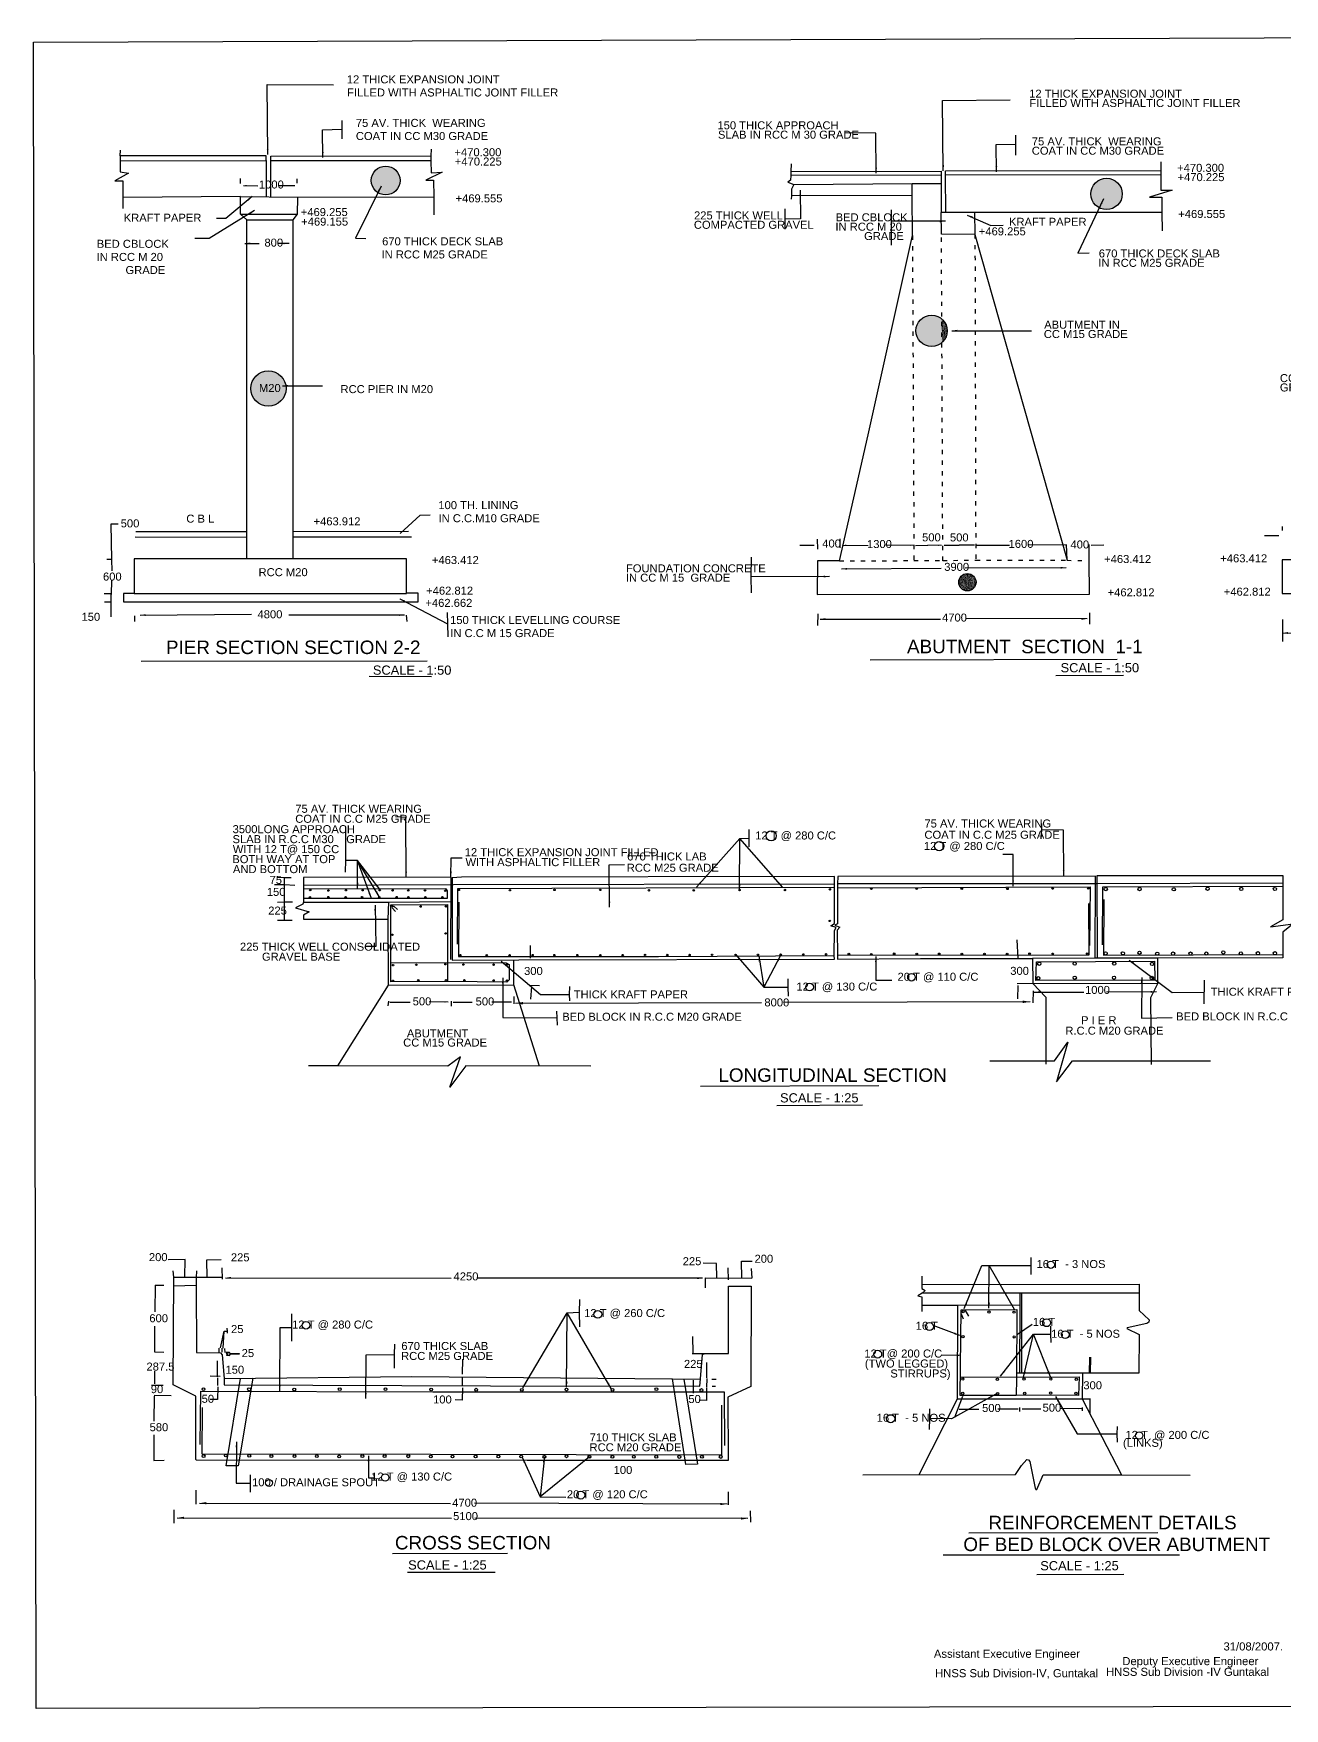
# Model space of a CAD drawing. Header units: metres. Extents: x 30625 to 31449, y 22097 to 22192.
# Drawn here: x 30625 to 30695.4, y 22097.3 to 22191.5 of the extents above; entities that cross this region are included whole.
import ezdxf

# ---------------------------------------------------------------- set-up
doc = ezdxf.new("R2010")
doc.units = ezdxf.units.M
doc.header["$MEASUREMENT"] = 0
doc.linetypes.add('ACAD_ISO03W100', pattern=[30, 12, -18])
doc.layers.add('DRAWING', color=2, linetype='Continuous')
doc.layers.add('TEXT', color=2, linetype='Continuous')
doc.styles.get("Standard").update_dxf_attribs({"font": 'arial.ttf'})
doc.dimstyles.get("Standard").update_dxf_attribs({"dimtxt": 0.18, "dimasz": 0.18, "dimexe": 0.18, "dimexo": 0.0625, "dimgap": 0.09, "dimtad": 0, "dimtih": 1, "dimtoh": 1, "dimdec": 4, "dimzin": 0, "dimdsep": 46, "dimtxsty": 'Standard', "dimcen": 0.09, "dimadec": 0, "dimazin": 0, "dimtfac": 1, "dimtdec": 4, "dimtofl": 0, "dimtmove": 0, "dimatfit": 3, "dimfxl": 1, "dimtolj": 1, "dimtzin": 0, "dimarcsym": 0})
pattern_1 = [(37.5, (0, 0), (-0.001259867162, 0.03853647538), [0, -0.0304, 0, -0.034, 0, -0.0325]), (7.5, (0, 0), (0.035395534105, 0.056442921305), [0, -0.0164, 0, -0.0274, 0, -0.0105]), (327.5, (-0.0246, 0), (0.062282837235, 0.00011318107), [0, -0.01, 0, -0.036, 0, -0.047]), (317.5, (-0.0246, 0), (0.06012253209, 0.0175535113), [0, -0.005, 0, -0.0236, 0, -0.027])]

msp = doc.modelspace()

# ---------------------------------------------------------------- hatches: boundary and pattern name
at = {"layer": 'DRAWING'}
h = msp.add_hatch(dxfattribs=at)
h.set_pattern_fill('AR-SAND', scale=0.02)
h.set_pattern_definition(pattern_1)
h.paths.add_polyline_path([(30644.046, 22183.243, 1), (30645.665, 22183.243, 1)])
h = msp.add_hatch(dxfattribs=at)
h.set_pattern_fill('AR-SAND', scale=0.02)
h.set_pattern_definition(pattern_1)
h.paths.add_polyline_path([(30684.515, 22182.491, 1), (30686.285, 22182.491, 1)])
h = msp.add_hatch(dxfattribs=at)
h.set_pattern_fill('AR-SAND', scale=0.02)
h.set_pattern_definition(pattern_1)
h.paths.add_polyline_path([(30676.139, 22175.459, 0.643158), (30674.682, 22174.794, 0.646019), (30676.144, 22174.135)])
h = msp.add_hatch(dxfattribs=at)
h.set_pattern_fill('AR-SAND', scale=0.02)
h.set_pattern_definition(pattern_1)
h.paths.add_polyline_path([(30676.139, 22175.459), (30676.144, 22174.135, 0.215053), (30676.442, 22174.794, 0.217168)])
h = msp.add_hatch(dxfattribs=at)
h.set_pattern_fill('AR-SAND', scale=0.02)
h.set_pattern_definition(pattern_1)
h.paths.add_polyline_path([(30639.254, 22171.548, 1), (30637.274, 22171.548, 1)])
h.paths.add_polyline_path([(30637.616, 22171.228), (30639.068, 22171.228), (30639.068, 22171.918), (30637.616, 22171.918)], flags=24)
h = msp.add_hatch(dxfattribs=at)
h.set_pattern_fill('AR-SAND', scale=0.02)
h.set_pattern_definition(pattern_1)
h.paths.add_polyline_path([(30678.06, 22160.659, 1), (30677.087, 22160.659, 1)])

# ---------------------------------------------------------------- linework, layer by layer
for points in [[(30763.483, 22191.509), (30766.698, 22191.509), (30766.809, 22157.907), (30766.854, 22143.231), (30766.857, 22140.371), (30766.852, 22139.203), (30766.866, 22138.117), (30766.866, 22137.314), (30766.881, 22131.577), (30766.868, 22097.665), (30738.275, 22097.506), (30625.201, 22097.331), (30625.05, 22191.016), (30763.483, 22191.509)], [(30642.386, 22186.617), (30642.397, 22186.127), (30642.398, 22185.586)], [(30680.279, 22185.799), (30680.29, 22185.286), (30680.29, 22184.673)], [(30629.932, 22184.628), (30629.941, 22184.958)], [(30638.137, 22184.375), (30638.137, 22184.628), (30629.932, 22184.628), (30629.933, 22184.357)], [(30638.397, 22182.327), (30638.391, 22184.614), (30647.405, 22184.631)], [(30647.414, 22185.015), (30647.405, 22184.631), (30647.402, 22184.353), (30647.419, 22183.682), (30648.034, 22183.712), (30647.107, 22183.255), (30647.552, 22183.255), (30647.563, 22182.322), (30647.574, 22181.317)], [(30629.933, 22184.357), (30629.933, 22183.733), (30630.397, 22183.65), (30629.628, 22183.228), (30630.075, 22183.223), (30630.074, 22181.676)], [(30629.933, 22184.357), (30638.137, 22184.375), (30638.137, 22182.33)], [(30647.402, 22184.353), (30638.391, 22184.359)], [(30667.656, 22184.175), (30667.653, 22183.759), (30667.652, 22183.524), (30667.635, 22183.27), (30667.472, 22183.155), (30667.811, 22183.028), (30667.682, 22182.754), (30667.681, 22182.382), (30667.665, 22182.19)], [(30667.653, 22183.759), (30676.108, 22183.777), (30676.093, 22183.543), (30676.097, 22183.069)], [(30688.515, 22181.442), (30676.361, 22181.444), (30676.339, 22183.542), (30676.343, 22183.782), (30688.45, 22183.803)], [(30688.453, 22184.295), (30688.45, 22183.803), (30688.45, 22183.564), (30688.453, 22182.692), (30689.096, 22182.694), (30687.813, 22182.313), (30688.515, 22182.313), (30688.515, 22181.442), (30688.532, 22180.418)], [(30636.7, 22183.074), (30636.687, 22183.357)], [(30639.863, 22183.331), (30639.869, 22183.098)], [(30676.093, 22183.543), (30667.652, 22183.524)], [(30667.811, 22183.028), (30674.465, 22183.08)], [(30670.385, 22161.854), (30671.986, 22168.938), (30674.485, 22180.152), (30674.467, 22182.4), (30674.465, 22183.08)], [(30674.465, 22183.08), (30676.097, 22183.069), (30676.099, 22181.437)], [(30688.45, 22183.564), (30676.339, 22183.542)], [(30636.694, 22182.345), (30630.074, 22182.291)], [(30637.047, 22181.033), (30636.694, 22181.359), (30636.694, 22182.345), (30639.898, 22182.31), (30639.88, 22181.347), (30639.637, 22181.033)], [(30639.898, 22182.31), (30647.563, 22182.322)], [(30674.467, 22182.4), (30667.681, 22182.382)], [(30636.694, 22181.359), (30639.88, 22181.347)], [(30667.31, 22181.653), (30667.316, 22181.087), (30667.316, 22180.516)], [(30673.279, 22181.593), (30673.279, 22180.948), (30673.285, 22179.603)], [(30676.339, 22181.444), (30676.099, 22181.437)], [(30677.978, 22181.443), (30678, 22180.214), (30676.111, 22180.225), (30676.099, 22181.437)], [(30678, 22180.214), (30683.179, 22161.888), (30683.154, 22162.77)], [(30701.943, 22177.376), (30701.917, 22180.558), (30700.317, 22180.536), (30700.329, 22177.201), (30696.548, 22161.909), (30695.283, 22161.916), (30695.275, 22160.016), (30707.091, 22160.028), (30707.064, 22161.923), (30705.815, 22161.933), (30701.943, 22177.376)], [(30629.805, 22163.928), (30629.391, 22163.917), (30629.437, 22161.942)], [(30637.047, 22163.179), (30630.768, 22163.183)], [(30630.808, 22163.504), (30637.047, 22163.504)], [(30639.637, 22163.509), (30646.145, 22163.525)], [(30646.302, 22163.183), (30639.637, 22163.183)], [(30669.13, 22163.076), (30669.151, 22162.516)], [(30670.404, 22163.093), (30670.404, 22162.586)], [(30695.307, 22163.568), (30695.298, 22163.786)], [(30629.181, 22161.947), (30629.437, 22161.953)], [(30629.437, 22161.942), (30629.453, 22161.3)], [(30637.047, 22161.963), (30630.716, 22161.963), (30630.716, 22160.031), (30630.106, 22160.031), (30630.106, 22159.557), (30646.676, 22159.557), (30646.676, 22160.04), (30646.035, 22160.04), (30646.035, 22161.964), (30639.637, 22161.963)], [(30665.409, 22162.062), (30665.394, 22160.955), (30665.417, 22160.068)], [(30670.385, 22161.854), (30669.137, 22161.854), (30669.131, 22159.965), (30684.449, 22159.987), (30684.415, 22161.907), (30684.416, 22162.774)], [(30629.438, 22160.766), (30629.419, 22159.967)], [(30629.028, 22160.014), (30629.419, 22160.014)], [(30629.038, 22159.548), (30629.419, 22159.548)], [(30629.419, 22158.71), (30629.419, 22159.967)], [(30630.716, 22160.031), (30646.035, 22160.031)], [(30630.725, 22158.759), (30630.73, 22158.445)], [(30646.009, 22158.796), (30646.05, 22158.444)], [(30648.312, 22158.958), (30648.34, 22158.318), (30648.354, 22157.587)], [(30669.159, 22158.881), (30669.153, 22158.216)], [(30684.441, 22158.933), (30684.441, 22158.298)], [(30695.29, 22158.564), (30695.29, 22157.317)], [(30631.114, 22156.224), (30647.184, 22156.232)], [(30647.435, 22155.339), (30643.931, 22155.348)], [(30642.591, 22144.358), (30642.613, 22145.024), (30642.613, 22146.888)], [(30681.732, 22146.232), (30681.757, 22146.731), (30681.757, 22147.082)], [(30665.279, 22146.757), (30665.279, 22146.265), (30665.279, 22145.782)], [(30638.799, 22144.079), (30639.168, 22144.052), (30639.538, 22144.052)], [(30639.161, 22141.659), (30639.161, 22142.678), (30639.168, 22143.636), (30639.168, 22144.052)], [(30648.519, 22144.081), (30640.24, 22144.064), (30640.242, 22143.61), (30640.237, 22143.419), (30640.244, 22142.881), (30640.244, 22142.677), (30640.206, 22142.558), (30639.785, 22142.343), (30640.551, 22142.132), (30640.245, 22141.93), (30640.241, 22141.708), (30644.982, 22141.72), (30645.003, 22137.995), (30642.152, 22133.475)], [(30648.519, 22144.081), (30648.498, 22139.442)], [(30670.107, 22139.466), (30670.088, 22139.664), (30670.101, 22141.079), (30670.2, 22141.246), (30669.896, 22141.336), (30670.104, 22141.47), (30670.095, 22143.497), (30670.094, 22143.685), (30670.094, 22144.106), (30649.119, 22144.075), (30648.59, 22144.044), (30648.589, 22139.411), (30652.342, 22139.423), (30670.107, 22139.466)], [(30684.758, 22139.512), (30684.784, 22144.131), (30670.292, 22144.12), (30670.275, 22143.698), (30670.277, 22141.457), (30670.12, 22141.38), (30670.405, 22141.265), (30670.256, 22141.1), (30670.269, 22139.666), (30670.264, 22139.469), (30674.942, 22139.504), (30681.244, 22139.508)], [(30695.311, 22144.16), (30695.317, 22143.737), (30695.313, 22143.547), (30695.319, 22141.671), (30694.622, 22141.276), (30695.898, 22141.443), (30695.319, 22140.976), (30695.312, 22139.727), (30695.311, 22139.539), (30688.298, 22139.522), (30684.889, 22139.517), (30684.876, 22144.163)], [(30684.876, 22144.163), (30695.311, 22144.16)], [(30639.75, 22143.609), (30639.168, 22143.636), (30638.61, 22143.636)], [(30640.237, 22143.419), (30648.214, 22143.438), (30648.321, 22143.314), (30648.325, 22142.876), (30640.244, 22142.865)], [(30670.094, 22143.675), (30648.679, 22143.645), (30640.246, 22143.61)], [(30670.095, 22143.497), (30648.901, 22143.42), (30648.878, 22140.315)], [(30684.877, 22143.707), (30670.275, 22143.698)], [(30670.276, 22143.479), (30684.475, 22143.527), (30684.439, 22140.23)], [(30695.317, 22143.737), (30684.877, 22143.707)], [(30695.313, 22143.547), (30685.175, 22143.505), (30685.157, 22140.263)], [(30638.776, 22142.663), (30639.161, 22142.678), (30639.612, 22142.678)], [(30640.244, 22142.677), (30645.009, 22142.666), (30648.513, 22142.704)], [(30645.009, 22142.666), (30644.982, 22141.72)], [(30645.219, 22142.517), (30648.344, 22142.529), (30648.335, 22139.232), (30648.343, 22138.206), (30645.154, 22138.188), (30645.154, 22142.521), (30645.219, 22142.517)], [(30645.227, 22142.342), (30645.403, 22142.148)], [(30645.312, 22142.448), (30645.528, 22142.254)], [(30648.975, 22142.674), (30648.963, 22139.616), (30660.21, 22139.622), (30670.088, 22139.664)], [(30684.387, 22142.599), (30684.412, 22139.69), (30670.269, 22139.666)], [(30685.24, 22142.815), (30685.231, 22139.688), (30695.312, 22139.727)], [(30638.779, 22141.654), (30639.161, 22141.654), (30639.597, 22141.654)], [(30645.003, 22137.995), (30652.065, 22138.017), (30652.061, 22139.422)], [(30688.298, 22139.522), (30684.889, 22139.512), (30684.758, 22139.512), (30681.244, 22139.508), (30681.252, 22138.1), (30681.988, 22137.332), (30681.996, 22133.568)], [(30681.462, 22139.321), (30688.1, 22139.355), (30688.116, 22138.282), (30681.432, 22138.272), (30681.462, 22139.321)], [(30687.933, 22133.535), (30687.891, 22137.315), (30688.294, 22138.086), (30688.29, 22139.522)], [(30645.154, 22139.248), (30648.334, 22139.274), (30651.631, 22139.262), (30651.809, 22139.162), (30651.809, 22138.304), (30651.681, 22138.168), (30648.343, 22138.206), (30645.154, 22138.188), (30645.145, 22139.248)], [(30653.515, 22133.448), (30652.065, 22138.017)], [(30652.944, 22138.007), (30652.944, 22138.007), (30653.51, 22137.991)], [(30655.189, 22137.922), (30655.177, 22137.473), (30655.198, 22137.128)], [(30667.468, 22138.352), (30667.477, 22137.89), (30667.494, 22137.387)], [(30680.381, 22138.09), (30688.294, 22138.112)], [(30681.278, 22137.677), (30681.264, 22137.015)], [(30690.894, 22138.273), (30690.877, 22136.95)], [(30645.024, 22137.102), (30644.988, 22136.842)], [(30648.549, 22137.096), (30648.54, 22136.821)], [(30652.058, 22137.359), (30652.067, 22136.954)], [(30654.471, 22136.542), (30654.49, 22136.159), (30654.509, 22135.757)], [(30678.83, 22133.739), (30682.473, 22133.738), (30683.217, 22134.8), (30682.594, 22132.56), (30683.492, 22133.743), (30691.243, 22133.747)], [(30656.39, 22133.438), (30649.366, 22133.462), (30648.461, 22132.274), (30649.075, 22133.979), (30648.349, 22133.444), (30642.152, 22133.475), (30640.51, 22133.475)], [(30681.137, 22122.682), (30681.144, 22122.24), (30681.152, 22121.735)], [(30662.56, 22115.858), (30662.56, 22115.858), (30662.681, 22117.238), (30662.8, 22117.289), (30664.132, 22117.288), (30664.143, 22121.077), (30665.412, 22121.086), (30665.389, 22115.43), (30664.109, 22114.844), (30664.124, 22111.278), (30652.811, 22111.274), (30634.226, 22111.293), (30634.187, 22111.327), (30634.188, 22114.899), (30632.897, 22115.523), (30632.934, 22121.587), (30632.905, 22121.946)], [(30632.934, 22121.587), (30635.659, 22121.581)], [(30634.218, 22121.932), (30634.202, 22121.559), (30634.203, 22121.131), (30634.217, 22117.34), (30635.566, 22117.331), (30635.661, 22117.219), (30635.772, 22115.884), (30646.326, 22115.994), (30660.964, 22115.866), (30661.631, 22115.84), (30662.56, 22115.858)], [(30635.641, 22122.105), (30635.663, 22121.48)], [(30662.843, 22120.985), (30662.84, 22121.545), (30665.443, 22121.533)], [(30664.131, 22121.439), (30664.123, 22122.107)], [(30665.41, 22122.073), (30665.443, 22121.533)], [(30675.019, 22121.647), (30675.016, 22121.172), (30675.011, 22120.942), (30675.194, 22120.83), (30675.023, 22120.688), (30674.792, 22120.54), (30675.012, 22120.472), (30675.021, 22120.014), (30675.018, 22119.653)], [(30631.891, 22121.136), (30632.373, 22121.132)], [(30632.931, 22121.101), (30634.203, 22121.131)], [(30675.016, 22121.172), (30687.235, 22121.197)], [(30687.231, 22120.686), (30675.023, 22120.688)], [(30687.235, 22121.197), (30687.231, 22120.686), (30687.24, 22119.703), (30687.794, 22119.188), (30687.789, 22119.054), (30687.659, 22118.979), (30686.557, 22118.734), (30686.538, 22118.69), (30687.236, 22118.356), (30687.226, 22116.18), (30684.467, 22116.188), (30680.64, 22116.183), (30680.366, 22116.182)], [(30680.52, 22120.687), (30680.52, 22120.026), (30680.503, 22116.183)], [(30680.64, 22116.183), (30680.641, 22120.687)], [(30655.786, 22118.799), (30655.76, 22119.604), (30655.77, 22120.336)], [(30674.865, 22110.482), (30677.021, 22114.748), (30677.038, 22120.007)], [(30675.021, 22120.014), (30677.036, 22120.007), (30680.52, 22120.026)], [(30677.233, 22119.745), (30680.348, 22119.769), (30680.331, 22115.868), (30680.326, 22114.926), (30677.175, 22114.936), (30677.233, 22119.745)], [(30677.427, 22119.746), (30677.647, 22119.398)], [(30635.931, 22118.722), (30635.941, 22118.54), (30635.941, 22118.441)], [(30639.573, 22117.994), (30639.571, 22118.762), (30639.588, 22119.52)], [(30677.23, 22119.521), (30677.344, 22119.233)], [(30682.259, 22118.823), (30682.249, 22118.372), (30682.267, 22117.904)], [(30645.354, 22117.813), (30645.335, 22117.244), (30645.335, 22116.46)], [(30632.388, 22117.354), (30631.878, 22117.359)], [(30635.483, 22117.588), (30635.481, 22117.332)], [(30635.638, 22117.595), (30635.645, 22117.359)], [(30635.796, 22117.58), (30635.808, 22117.357)], [(30635.907, 22117.196), (30635.979, 22117.207), (30636.077, 22117.186), (30636.135, 22117.267), (30636.068, 22117.343), (30635.888, 22117.343), (30635.887, 22117.315), (30635.959, 22117.315), (30635.974, 22117.275), (30635.974, 22117.228), (30635.902, 22117.221), (30635.907, 22117.196)], [(30636.121, 22117.283), (30636.618, 22117.294), (30636.619, 22117.256), (30636.121, 22117.247)], [(30662.09, 22117.297), (30662.8, 22117.289)], [(30634.985, 22116.029), (30635.554, 22116.02)], [(30635.403, 22115.923), (30635.399, 22115.495)], [(30635.772, 22115.884), (30635.771, 22115.534), (30650.754, 22115.469), (30662.533, 22115.448), (30662.56, 22115.858)], [(30636.699, 22115.893), (30637.378, 22115.901), (30636.56, 22110.981), (30635.883, 22110.981), (30636.699, 22115.893)], [(30649.167, 22115.969), (30649.165, 22115.475)], [(30660.991, 22115.865), (30661.631, 22115.84), (30662.396, 22111.062), (30661.743, 22111.047), (30660.991, 22115.865)], [(30662.922, 22115.877), (30662.911, 22115.38)], [(30663.201, 22115.85), (30663.439, 22115.857)], [(30677.187, 22115.968), (30683.86, 22115.972), (30683.828, 22114.924), (30680.326, 22114.944)], [(30684.044, 22116.187), (30684.028, 22114.742), (30686.241, 22110.464)], [(30631.679, 22115.515), (30632.349, 22115.518)], [(30631.833, 22114.946), (30632.791, 22114.924)], [(30634.439, 22115.172), (30634.414, 22112.176)], [(30634.439, 22115.172), (30647.519, 22115.142), (30663.904, 22115.138), (30663.907, 22112.125)], [(30663.224, 22115.45), (30663.404, 22115.45)], [(30663.742, 22114.391), (30663.74, 22111.575), (30647.392, 22111.612), (30634.543, 22111.627), (30634.56, 22114.259)], [(30675.452, 22114.174), (30675.439, 22113.63), (30675.433, 22113.022)], [(30677.021, 22114.748), (30684.028, 22114.742)], [(30684.028, 22114.742), (30684.505, 22114.748)], [(30684.038, 22114.248), (30684.035, 22114.064)], [(30685.994, 22113.182), (30685.982, 22112.766), (30686.001, 22112.313)], [(30631.817, 22111.282), (30632.4, 22111.291)], [(30671.694, 22110.465), (30680.288, 22110.479), (30680.617, 22110.989), (30680.912, 22111.325), (30681.017, 22111.311), (30681.094, 22111.227), (30681.387, 22109.724), (30681.422, 22109.645), (30681.479, 22109.645), (30681.845, 22110.477), (30686.241, 22110.464), (30690.112, 22110.453)], [(30637.231, 22110.477), (30637.245, 22110.009), (30637.24, 22109.488)], [(30644.192, 22110.499), (30644.202, 22110.302), (30644.208, 22110.176)], [(30634.206, 22108.814), (30634.191, 22109.605)], [(30664.118, 22109.506), (30664.113, 22108.78)], [(30632.957, 22107.754), (30632.955, 22108.508)], [(30665.367, 22108.437), (30665.376, 22107.8)]]:
    msp.add_lwpolyline(points, dxfattribs=at)
msp.add_lwpolyline([(30637.047, 22181.033), (30639.637, 22181.033), (30639.637, 22161.963), (30637.047, 22161.963)], close=True, dxfattribs=at)
at = {"layer": 'DRAWING', "linetype": 'ACAD_ISO03W100', "ltscale": 0.02}
for points in [[(30674.485, 22180.152), (30674.57, 22161.867)], [(30676.194, 22161.858), (30676.138, 22175.59), (30676.111, 22180.225)], [(30678, 22180.214), (30678.045, 22161.902)], [(30670.385, 22161.854), (30674.57, 22161.873), (30676.194, 22161.88), (30678.045, 22161.902), (30683.179, 22161.888), (30684.415, 22161.884)]]:
    msp.add_lwpolyline(points, dxfattribs=at)
at = {"layer": 'DRAWING', "color": 7}
for points in [[(30685.998, 22156.311), (30672.104, 22156.281)], [(30682.551, 22155.414), (30686.347, 22155.43)]]:
    msp.add_lwpolyline(points, dxfattribs=at)
at = {"layer": 'DRAWING', "color": 2}
for points in [[(30662.563, 22132.321), (30672.602, 22132.351)], [(30666.857, 22131.24), (30671.683, 22131.276)], [(30677.649, 22107.216), (30688.29, 22107.233)], [(30645.233, 22106.051), (30651.716, 22106.061)], [(30689.504, 22105.948), (30676.214, 22105.953)], [(30651.01, 22104.975), (30646.077, 22104.979)], [(30681.481, 22104.859), (30686.368, 22104.875)]]:
    msp.add_lwpolyline(points, dxfattribs=at)
at = {"layer": 'DRAWING'}
for centre, radius in [((30644.855, 22183.243), 0.81), ((30685.4, 22182.491), 0.885), ((30675.562, 22174.794), 0.88), ((30638.264, 22171.548), 0.99), ((30677.573, 22160.659), 0.487), ((30640.616, 22143.349), 0.0403), ((30641.638, 22143.32), 0.0403), ((30642.621, 22143.338), 0.0403), ((30643.559, 22143.339), 0.0403), ((30644.523, 22143.337), 0.0403), ((30645.247, 22143.332), 0.0403), ((30646.125, 22143.329), 0.0403), ((30647.067, 22143.329), 0.0403), ((30648.213, 22143.308), 0.0403), ((30648.977, 22143.359), 0.0403), ((30651.842, 22143.342), 0.0403), ((30654.353, 22143.355), 0.0403), ((30656.928, 22143.358), 0.0403), ((30659.665, 22143.334), 0.0403), ((30662.188, 22143.331), 0.0403), ((30664.761, 22143.349), 0.0403), ((30667.313, 22143.352), 0.0403), ((30669.845, 22143.387), 0.0403), ((30672.175, 22143.426), 0.0465), ((30674.726, 22143.428), 0.0465), ((30677.258, 22143.433), 0.0465), ((30679.828, 22143.421), 0.0465), ((30682.376, 22143.438), 0.0465), ((30684.374, 22143.442), 0.0465), ((30685.356, 22143.401), 0.0917), ((30687.259, 22143.401), 0.0917), ((30689.181, 22143.388), 0.0917), ((30691.085, 22143.419), 0.0917), ((30692.978, 22143.412), 0.0917), ((30694.873, 22143.41), 0.0917), ((30640.596, 22142.939), 0.0403), ((30641.64, 22142.95), 0.0403), ((30642.606, 22142.948), 0.0403), ((30643.531, 22142.951), 0.0403), ((30644.495, 22142.94), 0.0403), ((30645.226, 22142.435), 0.0403), ((30645.473, 22142.951), 0.0403), ((30646.138, 22142.941), 0.0403), ((30646.818, 22142.424), 0.0403), ((30647.094, 22142.946), 0.0403), ((30648.049, 22142.948), 0.0403), ((30648.251, 22142.433), 0.0403), ((30669.838, 22141.612), 0.0403), ((30645.237, 22140.834), 0.0403), ((30648.225, 22140.908), 0.0403), ((30649.055, 22139.69), 0.0403), ((30650.543, 22139.686), 0.0403), ((30651.825, 22139.677), 0.0403), ((30653.12, 22139.691), 0.0403), ((30654.347, 22139.689), 0.0403), ((30655.644, 22139.689), 0.0403), ((30656.933, 22139.681), 0.0403), ((30658.187, 22139.69), 0.0403), ((30659.448, 22139.701), 0.0403), ((30660.699, 22139.697), 0.0403), ((30661.95, 22139.695), 0.0403), ((30663.22, 22139.71), 0.0403), ((30664.536, 22139.706), 0.0403), ((30665.791, 22139.708), 0.0403), ((30667.073, 22139.716), 0.0403), ((30668.344, 22139.728), 0.0403), ((30669.63, 22139.735), 0.0403), ((30670.909, 22139.745), 0.0465), ((30672.171, 22139.739), 0.0465), ((30673.457, 22139.766), 0.0465), ((30674.728, 22139.754), 0.0465), ((30675.989, 22139.76), 0.0465), ((30677.265, 22139.753), 0.0465), ((30678.537, 22139.752), 0.0465), ((30679.809, 22139.75), 0.0465), ((30681.069, 22139.771), 0.0465), ((30682.367, 22139.762), 0.0465), ((30684.315, 22139.773), 0.0465), ((30685.352, 22139.786), 0.0917), ((30686.32, 22139.793), 0.0917), ((30687.256, 22139.82), 0.0917), ((30688.253, 22139.771), 0.0917), ((30689.143, 22139.775), 0.0917), ((30690.123, 22139.779), 0.0917), ((30691.013, 22139.782), 0.0917), ((30691.97, 22139.843), 0.0917), ((30692.955, 22139.79), 0.0917), ((30693.912, 22139.794), 0.0917), ((30694.869, 22139.797), 0.0917), ((30645.274, 22139.126), 0.0403), ((30646.584, 22139.149), 0.0403), ((30648.22, 22139.176), 0.0403), ((30649.231, 22139.16), 0.0403), ((30650.925, 22139.152), 0.0403), ((30651.665, 22139.152), 0.0403), ((30681.563, 22138.395), 0.0917), ((30681.616, 22139.204), 0.0917), ((30683.61, 22139.214), 0.0917), ((30683.614, 22138.419), 0.0917), ((30685.823, 22138.419), 0.0917), ((30685.835, 22139.217), 0.0917), ((30687.943, 22138.407), 0.0917), ((30687.962, 22139.199), 0.0917), ((30645.262, 22138.247), 0.0403), ((30646.694, 22138.274), 0.0403), ((30648.248, 22138.281), 0.0403), ((30649.289, 22138.272), 0.0403), ((30650.925, 22138.268), 0.0403), ((30651.673, 22138.257), 0.0403), ((30677.337, 22119.637), 0.064), ((30678.786, 22119.624), 0.064), ((30680.197, 22119.615), 0.064), ((30677.325, 22118.239), 0.064), ((30680.205, 22118.222), 0.064), ((30677.318, 22115.857), 0.064), ((30679.262, 22115.842), 0.064), ((30680.766, 22115.856), 0.064), ((30682.268, 22115.856), 0.064), ((30683.697, 22115.842), 0.064), ((30634.61, 22115.288), 0.08), ((30637.174, 22115.277), 0.08), ((30639.717, 22115.265), 0.08), ((30642.272, 22115.285), 0.08), ((30644.845, 22115.288), 0.08), ((30647.416, 22115.266), 0.08), ((30649.943, 22115.256), 0.08), ((30652.517, 22115.251), 0.08), ((30655.026, 22115.26), 0.08), ((30657.615, 22115.247), 0.08), ((30660.081, 22115.29), 0.08), ((30662.615, 22115.238), 0.08), ((30677.313, 22115.047), 0.064), ((30679.276, 22115.043), 0.064), ((30680.799, 22115.049), 0.064), ((30682.257, 22115.067), 0.064), ((30683.683, 22115.049), 0.064), ((30634.617, 22111.526), 0.08), ((30635.868, 22111.554), 0.08), ((30637.188, 22111.534), 0.08), ((30638.428, 22111.516), 0.08), ((30639.73, 22111.522), 0.08), ((30640.988, 22111.525), 0.08), ((30642.242, 22111.505), 0.08), ((30643.546, 22111.521), 0.08), ((30644.797, 22111.521), 0.08), ((30646.128, 22111.51), 0.08), ((30647.395, 22111.5), 0.08), ((30648.616, 22111.508), 0.08), ((30649.917, 22111.508), 0.08), ((30651.197, 22111.498), 0.08), ((30652.476, 22111.508), 0.08), ((30653.782, 22111.487), 0.08), ((30655.025, 22111.512), 0.08), ((30656.316, 22111.489), 0.08), ((30657.608, 22111.486), 0.08), ((30658.815, 22111.486), 0.08), ((30660.076, 22111.481), 0.08), ((30661.374, 22111.477), 0.08), ((30662.646, 22111.487), 0.08), ((30663.7, 22111.477), 0.08), ((30638.303, 22110.016), 0.195)]:
    msp.add_circle(centre, radius, dxfattribs=at)
at = {"layer": 'DRAWING', "color": 7}
for centre, radius in [((30666.536, 22146.395), 0.283), ((30675.99, 22145.815), 0.259), ((30674.43, 22138.443), 0.212), ((30668.702, 22137.898), 0.213), ((30682.267, 22122.282), 0.203), ((30656.79, 22119.497), 0.22), ((30675.446, 22118.807), 0.222), ((30682.032, 22119.023), 0.222), ((30683.079, 22118.353), 0.217), ((30672.536, 22117.254), 0.217), ((30673.259, 22113.624), 0.228), ((30687.236, 22112.682), 0.211), ((30644.828, 22110.323), 0.207), ((30655.833, 22109.327), 0.226)]:
    msp.add_circle(centre, radius, dxfattribs=at)
at = {"layer": 'TEXT', "color": 7}
msp.add_circle((30640.376, 22118.88), 0.214, dxfattribs=at)

# ---------------------------------------------------------------- texts
at = {"layer": 'DRAWING', "color": 2}
for s, p in [('31/08/2007.', (30691.978, 22100.594)), ('Deputy Executive Engineer', (30686.287, 22099.769)), ('HNSS Sub Division -IV Guntakal', (30685.374, 22099.167))]:
    msp.add_text(s, height=0.45421, dxfattribs=at).set_placement(p)
at = {"layer": 'DRAWING', "color": 2, "char_height": 0.45421, "width": 1859.38348, "attachment_point": 1}
for s, insert in [('Assistant Executive Engineer', (30675.689, 22100.637)), ('HNSS Sub Division-IV, Guntakal', (30675.756, 22099.544))]:
    msp.add_mtext(s, dxfattribs=dict(at, insert=insert))
at = {"layer": 'TEXT', "color": 7}
for s, height, p in [('12 THICK EXPANSION JOINT', 0.45, (30642.672, 22188.705)), ('FILLED WITH ASPHALTIC JOINT FILLER', 0.45, (30642.689, 22187.968)), ('12 THICK EXPANSION JOINT', 0.45, (30681.049, 22187.901)), ('FILLED WITH ASPHALTIC JOINT FILLER', 0.45, (30681.061, 22187.375)), ('75 AV. THICK  WEARING', 0.45, (30643.181, 22186.257)), ('150 THICK APPROACH', 0.45, (30663.519, 22186.122)), ('COAT IN CC M30 GRADE', 0.45, (30643.18, 22185.52)), ('SLAB IN RCC M 30 GRADE', 0.45, (30663.547, 22185.596)), ('75 AV. THICK  WEARING', 0.45, (30681.2, 22185.22)), ('+470.300', 0.45, (30648.726, 22184.609)), ('+470.225', 0.45, (30648.747, 22184.087)), ('COAT IN CC M30 GRADE', 0.45, (30681.198, 22184.694)), ('+470.300', 0.45, (30689.373, 22183.731)), ('+470.225', 0.45, (30689.394, 22183.209)), ('1000', 0.45, (30637.73, 22182.794)), ('+469.255', 0.45, (30640.084, 22181.245)), ('+469.555', 0.45, (30648.788, 22182.015)), ('KRAFT PAPER', 0.45, (30630.126, 22180.927)), ('+469.155', 0.45, (30640.106, 22180.707)), ('COMPACTED GRAVEL', 0.45, (30662.192, 22180.529)), ('225 THICK WELL', 0.45, (30662.201, 22181.056)), ('IN RCC M 20', 0.45, (30670.154, 22180.423)), ('BED CBLOCK', 0.45, (30670.163, 22180.949)), ('KRAFT PAPER', 0.45, (30679.914, 22180.698)), ('+469.555', 0.45, (30689.435, 22181.137)), ('BED CBLOCK', 0.45, (30628.609, 22179.459)), ('800', 0.45, (30638.041, 22179.526)), ('670 THICK DECK SLAB', 0.45, (30644.659, 22179.598)), ('         GRADE', 0.45, (30670.195, 22179.896)), ('+469.255', 0.45, (30678.218, 22180.161)), ('IN RCC M 20', 0.45, (30628.597, 22178.722)), ('IN RCC M25 GRADE', 0.45, (30644.625, 22178.862)), ('670 THICK DECK SLAB', 0.45, (30684.966, 22178.917)), ('         GRADE', 0.45, (30628.654, 22177.985)), ('IN RCC M25 GRADE', 0.45, (30684.941, 22178.39)), ('ABUTMENT IN', 0.45, (30681.895, 22174.913)), ('CC M15 GRADE', 0.45, (30681.874, 22174.387)), ('CC M15', 0.45, (30695.152, 22171.909)), ('M20', 0.45, (30637.73, 22171.351)), (' RCC PIER IN M20', 0.45, (30642.143, 22171.289)), ('GRADE', 0.45, (30695.15, 22171.383)), ('100 TH. LINING', 0.45, (30647.821, 22164.766)), ('500', 0.45, (30629.955, 22163.741)), ('C B L', 0.45, (30633.646, 22164.006)), ('+463.912', 0.45, (30640.801, 22163.856)), ('IN C.C.M10 GRADE', 0.45, (30647.831, 22164.03)), ('400', 0.45, (30669.413, 22162.609)), ('1300', 0.45, (30671.93, 22162.579)), ('500', 0.45, (30675.027, 22162.955)), ('500', 0.45, (30676.594, 22162.951)), ('1600', 0.45, (30679.892, 22162.588)), ('400', 0.45, (30683.374, 22162.555)), ('+463.412', 0.45, (30647.457, 22161.679)), ('+463.412', 0.45, (30685.267, 22161.736)), ('+463.412', 0.45, (30691.799, 22161.776)), ('600', 0.45, (30628.958, 22160.75)), (' RCC M20', 0.45, (30637.535, 22160.996)), ('FOUNDATION CONCRETE', 0.45, (30658.373, 22161.213)), ('IN CC M 15  GRADE', 0.45, (30658.368, 22160.687)), ('3900', 0.45, (30676.273, 22161.296)), ('+462.812', 0.45, (30647.135, 22159.958)), ('+462.812', 0.45, (30685.463, 22159.862)), ('+462.812', 0.45, (30691.995, 22159.901)), ('+462.662', 0.45, (30647.093, 22159.271)), ('150', 0.45, (30627.752, 22158.487)), ('4800', 0.45, (30637.65, 22158.63)), ('150 THICK LEVELLING COURSE', 0.45, (30648.48, 22158.307)), ('4700', 0.45, (30676.151, 22158.445)), ('PIER SECTION SECTION 2-2', 0.75895, (30632.5, 22156.618)), ('IN C.C M 15 GRADE', 0.45, (30648.49, 22157.571)), ('ABUTMENT  SECTION  1-1', 0.75895, (30674.179, 22156.663)), ('SCALE - 1:50', 0.5172, (30644.137, 22155.456)), ('SCALE - 1:50', 0.5172, (30682.816, 22155.591)), ('75 AV. THICK WEARING', 0.45, (30639.773, 22147.692)), ('3500LONG APPROACH', 0.45, (30636.248, 22146.547)), ('COAT IN C.C M25 GRADE', 0.45, (30639.771, 22147.131)), ('75 AV. THICK WEARING', 0.45, (30675.16, 22146.866)), ('SLAB IN R.C.C M30    GRADE', 0.45, (30636.246, 22145.986)), ('12 T @ 280 C/C', 0.45, (30665.639, 22146.193)), ('12 T @ 280 C/C', 0.45, (30675.128, 22145.602)), ('COAT IN C.C M25 GRADE', 0.45, (30675.159, 22146.234)), ('WITH 12 T@ 150 CC', 0.45, (30636.262, 22145.424)), ('BOTH WAY AT TOP', 0.45, (30636.233, 22144.862)), ('12 THICK EXPANSION JOINT FILLED', 0.45, (30649.304, 22145.254)), ('WITH ASPHALTIC FILLER', 0.45, (30649.349, 22144.693)), ('670 THICK LAB', 0.45, (30658.438, 22145.012)), ('AND BOTTOM', 0.45, (30636.267, 22144.301)), ('75', 0.45, (30638.328, 22143.694)), ('RCC M25 GRADE', 0.45, (30658.417, 22144.38)), ('150', 0.45, (30638.175, 22143.021)), ('225', 0.45, (30638.252, 22141.97)), ('225 THICK WELL CONSOLIDATED', 0.45, (30636.663, 22139.939)), ('       GRAVEL BASE', 0.45, (30636.676, 22139.378)), ('300', 0.45, (30652.643, 22138.575)), ('20 T @ 110 C/C', 0.45, (30673.645, 22138.25)), ('300', 0.45, (30679.987, 22138.581)), ('THICK KRAFT PAPER', 0.45, (30655.435, 22137.258)), ('12 T @ 130 C/C', 0.45, (30667.958, 22137.696)), ('1000', 0.45, (30684.193, 22137.509)), ('THICK KRAFT PAPER', 0.45, (30691.26, 22137.407)), ('500', 0.45, (30646.377, 22136.868)), ('500', 0.45, (30649.917, 22136.862)), ('8000', 0.45, (30666.158, 22136.806)), ('BED BLOCK IN R.C.C M20 GRADE', 0.45, (30654.79, 22136.002)), ('R.C.C M20 GRADE', 0.45, (30683.087, 22135.217)), ('P I E R', 0.45, (30683.968, 22135.807)), ('BED BLOCK IN R.C.C M20 GRADE', 0.45, (30689.316, 22136.02)), ('CC M15 GRADE', 0.45, (30645.842, 22134.55)), ('ABUTMENT', 0.45, (30646.049, 22135.065)), ('LONGITUDINAL SECTION', 0.75895, (30663.571, 22132.565)), ('SCALE - 1:25', 0.5172, (30667.036, 22131.408)), ('200', 0.45, (30631.541, 22122.485)), ('225', 0.45, (30636.152, 22122.475)), ('225', 0.45, (30661.564, 22122.256)), ('200', 0.45, (30665.603, 22122.395)), ('16 T  - 3 NOS', 0.45, (30681.465, 22122.097)), ('4250', 0.45, (30648.676, 22121.401)), ('12 T @ 260 C/C', 0.45, (30656.021, 22119.34)), ('600', 0.45, (30631.566, 22119.048)), ('25', 0.45, (30636.16, 22118.441)), ('12 T @ 280 C/C', 0.45, (30639.597, 22118.694)), ('16 T', 0.45, (30674.667, 22118.629)), ('16 T', 0.45, (30681.253, 22118.844)), ('16 T  - 5 NOS', 0.45, (30682.282, 22118.177)), ('670 THICK SLAB', 0.45, (30645.738, 22117.49)), ('287.5', 0.45, (30631.404, 22116.331)), ('25', 0.45, (30636.759, 22117.091)), ('RCC M25 GRADE', 0.45, (30645.725, 22116.929)), ('225', 0.45, (30661.634, 22116.481)), ('12 T@ 200 C/C', 0.45, (30671.781, 22117.065)), ('(TWO LEGGED)', 0.45, (30671.81, 22116.504)), ('150', 0.45, (30635.849, 22116.155)), ('        STIRRUPS)', 0.45, (30671.844, 22115.943)), ('90', 0.45, (30631.648, 22115.063)), ('50', 0.45, (30634.507, 22114.521)), ('100', 0.45, (30647.524, 22114.482)), ('50', 0.45, (30661.883, 22114.508)), ('300', 0.45, (30684.097, 22115.281)), ('16 T  - 5 NOS', 0.45, (30672.473, 22113.453)), ('500', 0.45, (30678.403, 22114.004)), ('500', 0.45, (30681.804, 22114.022)), ('580', 0.45, (30631.58, 22112.922)), ('12 T  @ 200 C/C', 0.45, (30686.465, 22112.49)), ('710 THICK SLAB', 0.45, (30656.332, 22112.353)), ('RCC M20 GRADE', 0.45, (30656.323, 22111.792)), ('(LINKS)', 0.45, (30686.326, 22112.044)), ('100 / DRAINAGE SPOUT', 0.45, (30637.343, 22109.826)), ('12 T @ 130 C/C', 0.45, (30644.045, 22110.147)), ('100', 0.45, (30657.68, 22110.518)), ('20 T @ 120 C/C', 0.45, (30655.049, 22109.151)), ('4700', 0.45, (30648.601, 22108.678)), ('5100', 0.45, (30648.651, 22107.924)), ('REINFORCEMENT DETAILS', 0.75895, (30678.76, 22107.407)), ('CROSS SECTION', 0.75895, (30645.376, 22106.274)), ('OF BED BLOCK OVER ABUTMENT', 0.75895, (30677.346, 22106.181)), ('SCALE - 1:25', 0.5172, (30646.121, 22105.145)), ('SCALE - 1:25', 0.5172, (30681.672, 22105.102))]:
    msp.add_text(s, height=height, dxfattribs=at).set_placement(p)

# ---------------------------------------------------------------- leaders
at = {"layer": 'DRAWING'}
for points, override in [([(30638.222, 22184.707), (30638.2, 22188.649), (30641.914, 22188.631)], {"dimasz": 0.3125, "dimgap": 0.09, "dimtad": 0}), ([(30676.217, 22183.794), (30676.176, 22187.751), (30679.98, 22187.778)], {"dimasz": 0.3125, "dimgap": 0.09, "dimtad": 0}), ([(30641.324, 22184.539), (30641.304, 22186.102), (30642.395, 22186.127)], {"dimasz": 0.3125, "dimgap": 0.09, "dimtad": 0}), ([(30672.444, 22183.66), (30672.419, 22185.911), (30670.688, 22185.917)], {"dimasz": 0.3125, "dimgap": 0.09, "dimtad": 0}), ([(30679.209, 22183.727), (30679.188, 22185.264), (30680.287, 22185.286)], {"dimasz": 0.3125, "dimgap": 0.09, "dimtad": 0}), ([(30636.858, 22182.965), (30637.672, 22182.951)], {"dimgap": 0.09, "dimtad": 0}), ([(30639.755, 22182.952), (30638.848, 22182.952)], {"dimgap": 0.09, "dimtad": 0}), ([(30644.598, 22182.927), (30643.164, 22180.008), (30643.735, 22179.991)], {"dimasz": 0.3125, "dimgap": 0.09, "dimtad": 0}), ([(30668.173, 22182.709), (30668.192, 22181.088), (30667.316, 22181.079)], {"dimasz": 0.3125, "dimgap": 0.09, "dimtad": 0}), ([(30637.34, 22182.338), (30635.866, 22181.1), (30635.352, 22181.1)], {"dimasz": 0.3125, "dimgap": 0.09, "dimtad": 0}), ([(30685.239, 22182.215), (30683.782, 22179.16), (30684.427, 22179.175)], {"dimasz": 0.3125, "dimgap": 0.09, "dimtad": 0}), ([(30637.483, 22181.555), (30634.935, 22179.979), (30634.118, 22179.975)], {"dimasz": 0.3125, "dimgap": 0.09, "dimtad": 0}), ([(30676.336, 22180.951), (30673.279, 22180.951)], {"dimasz": 0.3125, "dimgap": 0.09, "dimtad": 0}), ([(30677.57, 22181.299), (30678.894, 22180.721), (30679.588, 22180.735)], {"dimasz": 0.3125, "dimgap": 0.09, "dimtad": 0}), ([(30636.937, 22179.706), (30637.746, 22179.708)], {"dimasz": 0.3125}), ([(30639.431, 22179.707), (30638.771, 22179.71)], {"dimasz": 0.3125}), ([(30676.698, 22174.799), (30681.178, 22174.799)], {"dimasz": 0.3125, "dimgap": 0.09, "dimtad": 0}), ([(30639.058, 22171.705), (30641.296, 22171.697)], {"dimasz": 0.3125, "dimgap": 0.09, "dimtad": 0}), ([(30645.668, 22163.388), (30646.792, 22164.436), (30647.352, 22164.446)], {"dimgap": 0.09, "dimtad": 0}), ([(30695.097, 22163.256), (30694.286, 22163.261)], {"dimgap": 0.09, "dimtad": 0}), ([(30668.957, 22162.726), (30668.145, 22162.726)], {"dimgap": 0.09, "dimtad": 0}), ([(30670.587, 22162.745), (30671.994, 22162.723)], {"dimgap": 0.09, "dimtad": 0}), ([(30674.566, 22162.728), (30672.967, 22162.749)], {"dimgap": 0.09, "dimtad": 0}), ([(30674.652, 22162.729), (30675.343, 22162.732)], {"dimgap": 0.09, "dimtad": 0}), ([(30676.11, 22162.727), (30675.343, 22162.732)], {"dimgap": 0.09, "dimtad": 0}), ([(30676.261, 22162.736), (30677.113, 22162.739)], {"dimgap": 0.09, "dimtad": 0}), ([(30677.976, 22162.744), (30677.113, 22162.739)], {"dimgap": 0.09, "dimtad": 0}), ([(30678.043, 22162.746), (30679.94, 22162.745)], {"dimgap": 0.09, "dimtad": 0}), ([(30683.091, 22162.736), (30681.028, 22162.754)], {"dimgap": 0.09, "dimtad": 0}), ([(30684.543, 22162.741), (30685.254, 22162.761)], {"dimgap": 0.09, "dimtad": 0}), ([(30669.812, 22160.977), (30665.394, 22160.955)], {"dimasz": 0.3125, "dimgap": 0.09, "dimtad": 0}), ([(30670.498, 22161.407), (30676.097, 22161.442)], {"dimasz": 0.3125}), ([(30683.138, 22161.472), (30677.458, 22161.444)], {"dimasz": 0.3125, "dimgap": 0.09, "dimtad": 0}), ([(30645.649, 22159.725), (30648.34, 22158.318)], {"dimasz": 0.3125, "dimgap": 0.09, "dimtad": 0}), ([(30631.045, 22158.806), (30637.305, 22158.86)], {"dimasz": 0.3125, "dimgap": 0.09, "dimtad": 0}), ([(30645.912, 22158.812), (30639.408, 22158.809)], {"dimasz": 0.3125, "dimgap": 0.09, "dimtad": 0}), ([(30669.29, 22158.586), (30676.066, 22158.583)], {"dimasz": 0.3125, "dimgap": 0.09, "dimtad": 0}), ([(30684.305, 22158.594), (30677.48, 22158.611)], {"dimasz": 0.3125, "dimgap": 0.09, "dimtad": 0}), ([(30695.29, 22157.802), (30700.529, 22157.801)], {"dimasz": 0.3125, "dimgap": 0.09, "dimtad": 0}), ([(30646.009, 22144.076), (30645.989, 22147.433), (30645.413, 22147.461)], {"dimasz": 0.3125, "dimgap": 0.09, "dimtad": 0}), ([(30662.332, 22143.511), (30664.772, 22146.241)], {"dimasz": 0.3125, "dimgap": 0.09, "dimtad": 0}), ([(30664.761, 22143.349), (30664.772, 22146.241), (30665.279, 22146.265)], {"dimasz": 0.3125, "dimgap": 0.09, "dimtad": 0}), ([(30667.192, 22143.486), (30664.772, 22146.241)], {"dimasz": 0.3125, "dimgap": 0.09, "dimtad": 0}), ([(30682.991, 22144.13), (30682.982, 22146.724), (30681.757, 22146.731)], {"dimasz": 0.3125, "dimgap": 0.09, "dimtad": 0}), ([(30644.054, 22142.871), (30643.273, 22145.008), (30642.613, 22145.008)], {"dimasz": 0.3125, "dimgap": 0.09, "dimtad": 0}), ([(30643.281, 22143.459), (30643.273, 22145.008)], {"dimasz": 0.3125, "dimgap": 0.09, "dimtad": 0}), ([(30644.495, 22142.98), (30643.273, 22145.008)], {"dimasz": 0.3125, "dimgap": 0.09, "dimtad": 0}), ([(30644.563, 22143.337), (30643.273, 22145.008)], {"dimasz": 0.3125, "dimgap": 0.09, "dimtad": 0}), ([(30648.519, 22144.081), (30648.548, 22145.152), (30649.158, 22145.16)], {"dimasz": 0.3125, "dimgap": 0.09, "dimtad": 0}), ([(30680.144, 22143.57), (30680.148, 22145.347), (30679.564, 22145.354)], {"dimasz": 0.3125, "dimgap": 0.09, "dimtad": 0}), ([(30657.445, 22142.379), (30657.421, 22144.759), (30658.283, 22144.785)], {"dimasz": 0.3125, "dimgap": 0.09, "dimtad": 0}), ([(30644.263, 22142.504), (30644.295, 22140.179), (30643.677, 22140.167)], {"dimasz": 0.3125, "dimgap": 0.09, "dimtad": 0}), ([(30680.429, 22139.507), (30680.374, 22140.553)], {"dimgap": 0.09, "dimtad": 0}), ([(30651.354, 22139.359), (30653.571, 22137.474), (30655.177, 22137.473)], {"dimgap": 0.09, "dimtad": 0}), ([(30653.011, 22139.519), (30653.003, 22140.24)], {"dimgap": 0.09, "dimtad": 0}), ([(30664.568, 22139.681), (30666.121, 22137.89)], {"dimasz": 0.3125, "dimgap": 0.09, "dimtad": 0}), ([(30665.841, 22139.646), (30666.121, 22137.89), (30667.477, 22137.89)], {"dimasz": 0.3125, "dimgap": 0.09, "dimtad": 0}), ([(30667.073, 22139.675), (30666.121, 22137.89)], {"dimasz": 0.3125, "dimgap": 0.09, "dimtad": 0}), ([(30672.431, 22139.619), (30672.43, 22138.276), (30673.318, 22138.279)], {"dimasz": 0.3125, "dimgap": 0.09, "dimtad": 0}), ([(30686.68, 22139.416), (30689.087, 22137.593), (30690.886, 22137.612)], {"dimasz": 0.3125, "dimgap": 0.09, "dimtad": 0}), ([(30651.448, 22138.419), (30651.456, 22136.176), (30654.49, 22136.159)], {"dimasz": 0.3125, "dimgap": 0.09, "dimtad": 0}), ([(30687.38, 22138.438), (30687.373, 22136.146), (30689.098, 22136.176)], {"dimasz": 0.3125, "dimgap": 0.09, "dimtad": 0}), ([(30653.051, 22137.917), (30653.011, 22137.219)], {"dimgap": 0.09, "dimtad": 0}), ([(30680.411, 22137.991), (30680.4, 22137.238)], {"dimgap": 0.09, "dimtad": 0}), ([(30681.331, 22137.608), (30684.123, 22137.616)], {"dimasz": 0.3125, "dimgap": 0.09, "dimtad": 0}), ([(30688.204, 22137.627), (30685.405, 22137.6)], {"dimasz": 0.3125, "dimgap": 0.09, "dimtad": 0}), ([(30645.085, 22137.051), (30646.241, 22137.048)], {"dimgap": 0.09, "dimtad": 0}), ([(30648.365, 22137.049), (30647.306, 22137.065)], {"dimgap": 0.09, "dimtad": 0}), ([(30648.648, 22137.049), (30649.718, 22137.054)], {"dimgap": 0.09, "dimtad": 0}), ([(30651.928, 22137.037), (30650.82, 22137.052)], {"dimgap": 0.09, "dimtad": 0}), ([(30652.155, 22136.983), (30666.004, 22137.018)], {"dimasz": 0.428571, "dimgap": 0.09, "dimtad": 0}), ([(30681.112, 22137.066), (30667.269, 22137.025)], {"dimasz": 0.428571, "dimgap": 0.09, "dimtad": 0}), ([(30633.558, 22121.597), (30633.573, 22122.57), (30632.615, 22122.567)], {"dimgap": 0.09, "dimtad": 0}), ([(30634.823, 22121.573), (30634.794, 22122.552), (30635.607, 22122.57)], {"dimgap": 0.09, "dimtad": 0}), ([(30663.477, 22121.542), (30663.462, 22122.359), (30662.718, 22122.375)], {"dimgap": 0.09, "dimtad": 0}), ([(30664.883, 22121.535), (30664.869, 22122.478), (30665.475, 22122.478)], {"dimgap": 0.09, "dimtad": 0}), ([(30635.855, 22121.55), (30648.532, 22121.532)], {"dimasz": 0.3125, "dimgap": 0.09, "dimtad": 0}), ([(30662.672, 22121.52), (30649.976, 22121.533)], {"dimasz": 0.3125, "dimgap": 0.09, "dimtad": 0}), ([(30677.39, 22119.813), (30678.385, 22122.242), (30681.144, 22122.24)], {"dimasz": 0.3125, "dimgap": 0.09, "dimtad": 0}), ([(30678.79, 22119.833), (30678.792, 22122.241)], {"dimasz": 0.3125, "dimgap": 0.09, "dimtad": 0}), ([(30680.224, 22119.768), (30678.792, 22122.241)], {"dimasz": 0.3125, "dimgap": 0.09, "dimtad": 0}), ([(30631.897, 22121.136), (30631.882, 22119.638)], {"dimgap": 0.09, "dimtad": 0}), ([(30652.572, 22115.368), (30655.071, 22119.587)], {"dimasz": 0.3125, "dimgap": 0.09, "dimtad": 0}), ([(30655.036, 22115.4), (30655.071, 22119.587), (30655.749, 22119.612)], {"dimasz": 0.3125, "dimgap": 0.09, "dimtad": 0}), ([(30657.537, 22115.317), (30655.071, 22119.587)], {"dimasz": 0.3125, "dimgap": 0.09, "dimtad": 0}), ([(30631.878, 22117.359), (30631.877, 22118.825)], {"dimgap": 0.09, "dimtad": 0}), ([(30638.9, 22115.2), (30638.918, 22118.76), (30639.568, 22118.762)], {"dimasz": 0.3125, "dimgap": 0.09, "dimtad": 0}), ([(30677.144, 22118.31), (30675.642, 22118.86)], {"dimasz": 0.3125, "dimgap": 0.09, "dimtad": 0}), ([(30680.397, 22118.386), (30681.225, 22118.94)], {"dimgap": 0.09, "dimtad": 0}), ([(30635.57, 22117.608), (30635.771, 22118.546), (30635.941, 22118.54)], {"dimgap": 0.09, "dimtad": 0}), ([(30635.719, 22117.599), (30635.771, 22118.546)], {"dimgap": 0.09, "dimtad": 0}), ([(30662.154, 22117.338), (30662.137, 22118.243)], {"dimgap": 0.09, "dimtad": 0}), ([(30679.436, 22116.016), (30681.293, 22118.371), (30682.249, 22118.372)], {"dimasz": 0.3125, "dimgap": 0.09, "dimtad": 0}), ([(30680.735, 22115.97), (30681.293, 22118.371)], {"dimasz": 0.3125, "dimgap": 0.09, "dimtad": 0}), ([(30682.243, 22115.971), (30681.293, 22118.371)], {"dimasz": 0.3125, "dimgap": 0.09, "dimtad": 0}), ([(30635.397, 22115.975), (30635.397, 22116.877)], {"dimgap": 0.09, "dimtad": 0}), ([(30643.738, 22114.754), (30643.752, 22117.219), (30645.335, 22117.244)], {"dimasz": 0.3125, "dimgap": 0.09, "dimtad": 0}), ([(30649.177, 22116.132), (30649.194, 22116.972)], {"dimgap": 0.09, "dimtad": 0}), ([(30662.918, 22115.931), (30662.918, 22116.785)], {"dimgap": 0.09, "dimtad": 0}), ([(30677.202, 22117.175), (30676.093, 22117.194)], {"dimgap": 0.09, "dimtad": 0}), ([(30684.467, 22116.188), (30684.479, 22117.087)], {"dimasz": 0.3125, "dimgap": 0.09, "dimtad": 0, "dimlwd": 65535}), ([(30631.878, 22115.589), (30631.881, 22116.304)], {"dimgap": 0.09, "dimtad": 0}), ([(30662.151, 22115.791), (30662.143, 22115.054)], {"dimgap": 0.09, "dimtad": 0}), ([(30631.838, 22114.895), (30631.815, 22113.484)], {"dimgap": 0.09, "dimtad": 0}), ([(30635.41, 22115.41), (30635.393, 22114.696), (30634.991, 22114.709)], {"dimgap": 0.09, "dimtad": 0}), ([(30649.18, 22115.361), (30649.169, 22114.672), (30648.758, 22114.679)], {"dimgap": 0.09, "dimtad": 0}), ([(30662.904, 22115.34), (30662.909, 22114.642), (30662.492, 22114.66)], {"dimgap": 0.09, "dimtad": 0}), ([(30679.168, 22115.007), (30676.683, 22113.61), (30675.439, 22113.63)], {"dimasz": 0.3125, "dimgap": 0.09, "dimtad": 0}), ([(30677.292, 22114.882), (30676.843, 22113.7)], {"dimgap": 0.09, "dimtad": 0}), ([(30682.538, 22114.873), (30683.745, 22112.767), (30685.982, 22112.766)], {"dimasz": 0.3125, "dimgap": 0.09, "dimtad": 0}), ([(30677.118, 22114.169), (30678.22, 22114.166)], {"dimgap": 0.09, "dimtad": 0}), ([(30680.422, 22114.163), (30679.287, 22114.163)], {"dimgap": 0.09, "dimtad": 0}), ([(30680.511, 22114.248), (30680.514, 22114.034)], {"dimgap": 0.09, "dimtad": 0}), ([(30680.662, 22114.184), (30681.71, 22114.187)], {"dimgap": 0.09, "dimtad": 0}), ([(30683.995, 22114.187), (30682.803, 22114.196)], {"dimgap": 0.09, "dimtad": 0}), ([(30684.464, 22114.747), (30684.456, 22113.915)], {"dimgap": 0.09, "dimtad": 0}), ([(30631.84, 22111.279), (30631.842, 22112.726)], {"dimgap": 0.09, "dimtad": 0}), ([(30636.466, 22112.333), (30636.453, 22110.002), (30637.245, 22110.009)], {"dimasz": 0.3125, "dimgap": 0.09, "dimtad": 0}), ([(30643.893, 22111.537), (30643.885, 22110.296), (30644.202, 22110.302)], {"dimasz": 0.3125, "dimgap": 0.09, "dimtad": 0}), ([(30652.535, 22111.454), (30653.541, 22109.225)], {"dimasz": 0.3125, "dimgap": 0.09, "dimtad": 0}), ([(30656.316, 22111.489), (30653.541, 22109.225)], {"dimasz": 0.3125, "dimgap": 0.09, "dimtad": 0}), ([(30653.782, 22111.487), (30653.541, 22109.225), (30654.987, 22109.206)], {"dimasz": 0.3125, "dimgap": 0.09, "dimtad": 0}), ([(30634.387, 22108.876), (30648.505, 22108.853)], {"dimasz": 0.375, "dimgap": 0.09, "dimtad": 0}), ([(30664.056, 22108.826), (30649.854, 22108.875)], {"dimasz": 0.375, "dimgap": 0.09, "dimtad": 0}), ([(30633.136, 22108.051), (30648.562, 22108.039)], {"dimasz": 0.375, "dimgap": 0.09, "dimtad": 0}), ([(30665.225, 22108.014), (30649.874, 22108.042)], {"dimasz": 0.375, "dimgap": 0.09, "dimtad": 0})]:
    msp.add_leader(points, dimstyle='Standard', override=override, dxfattribs=at)

doc.saveas('drawing.dxf')
